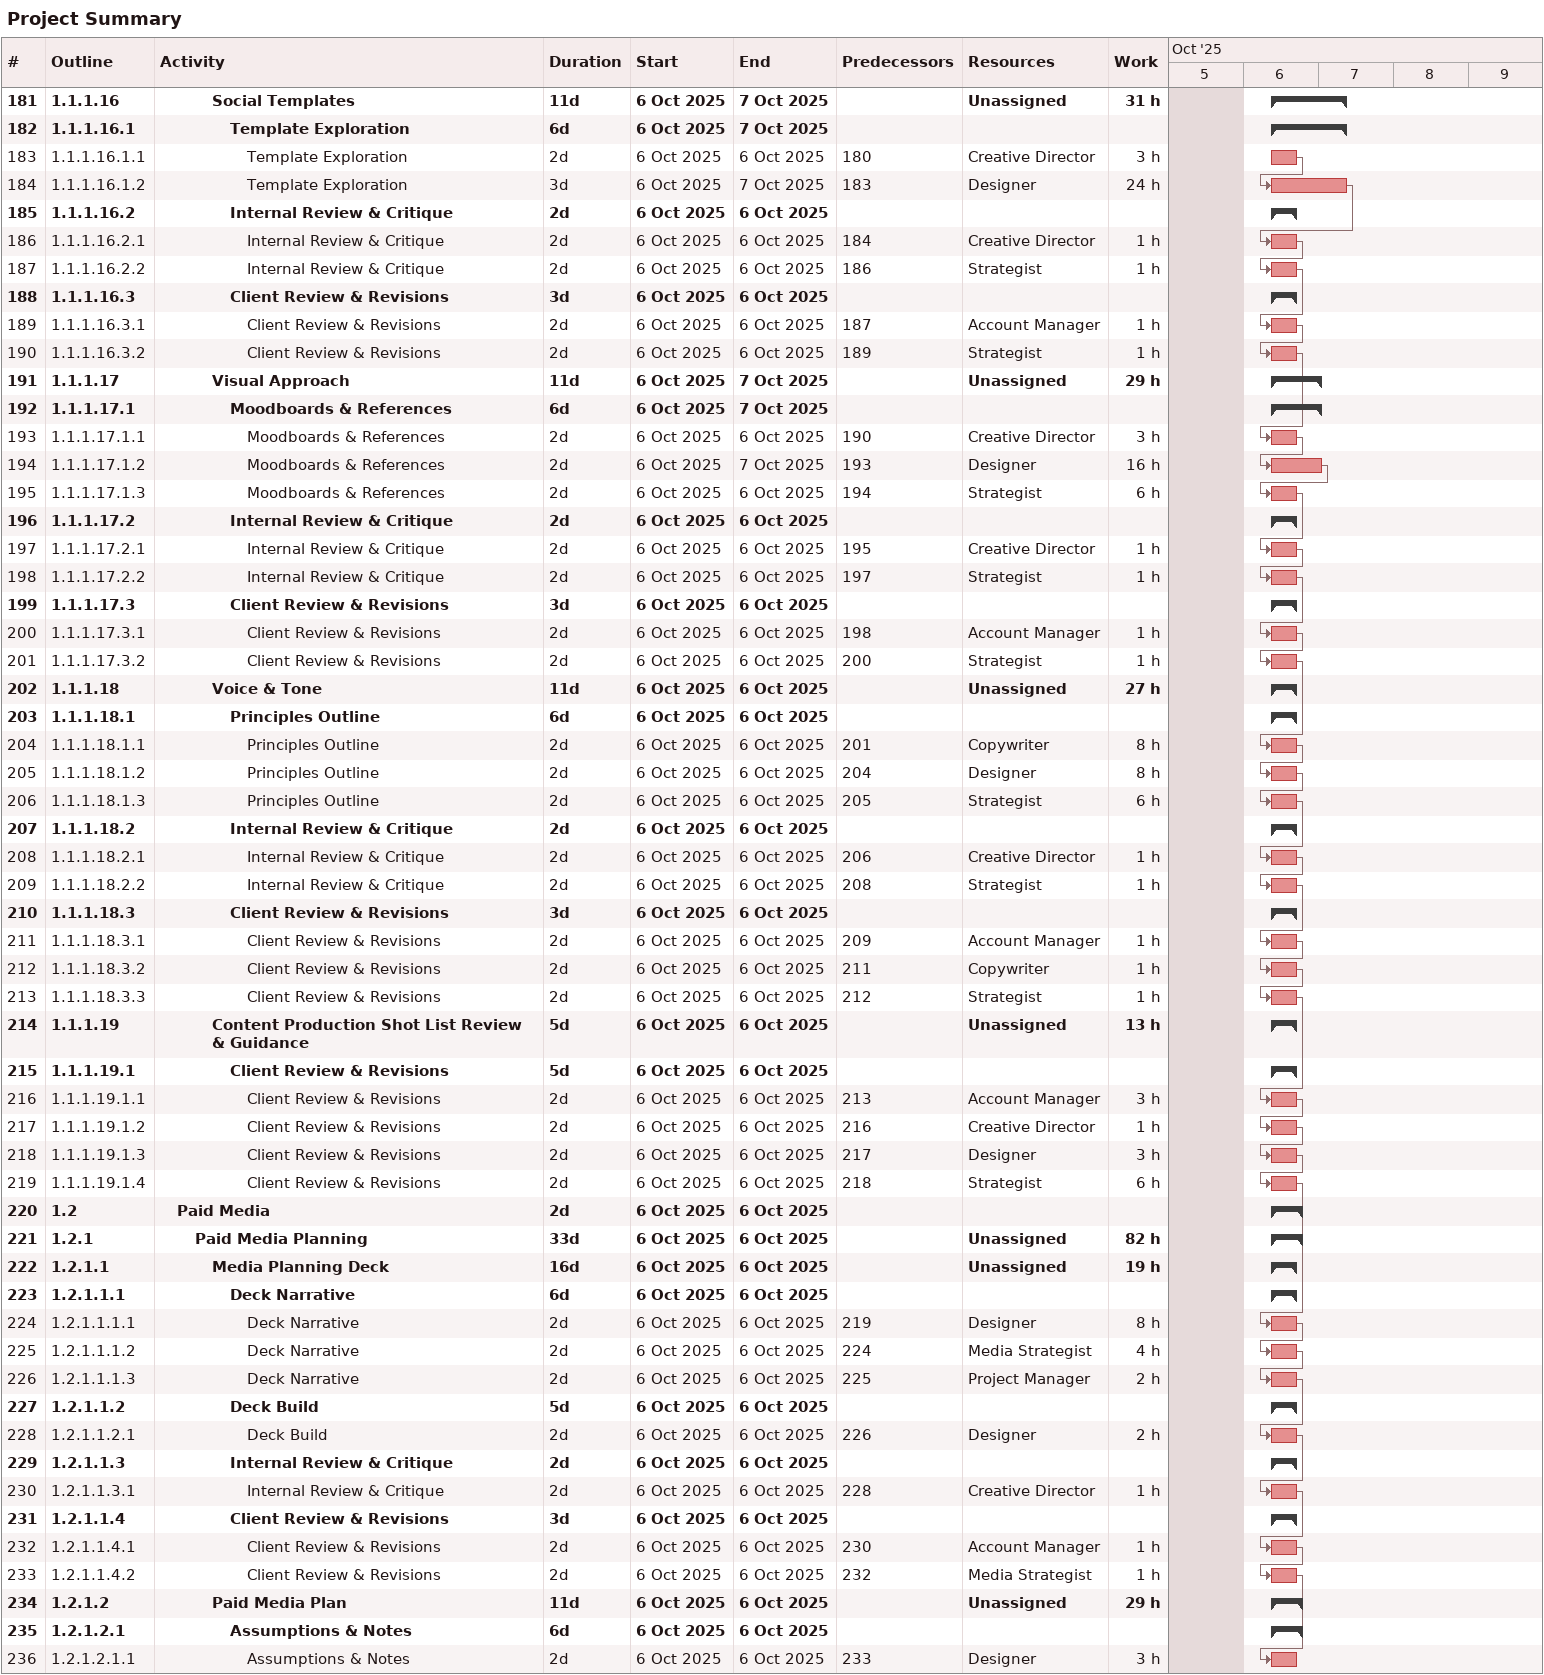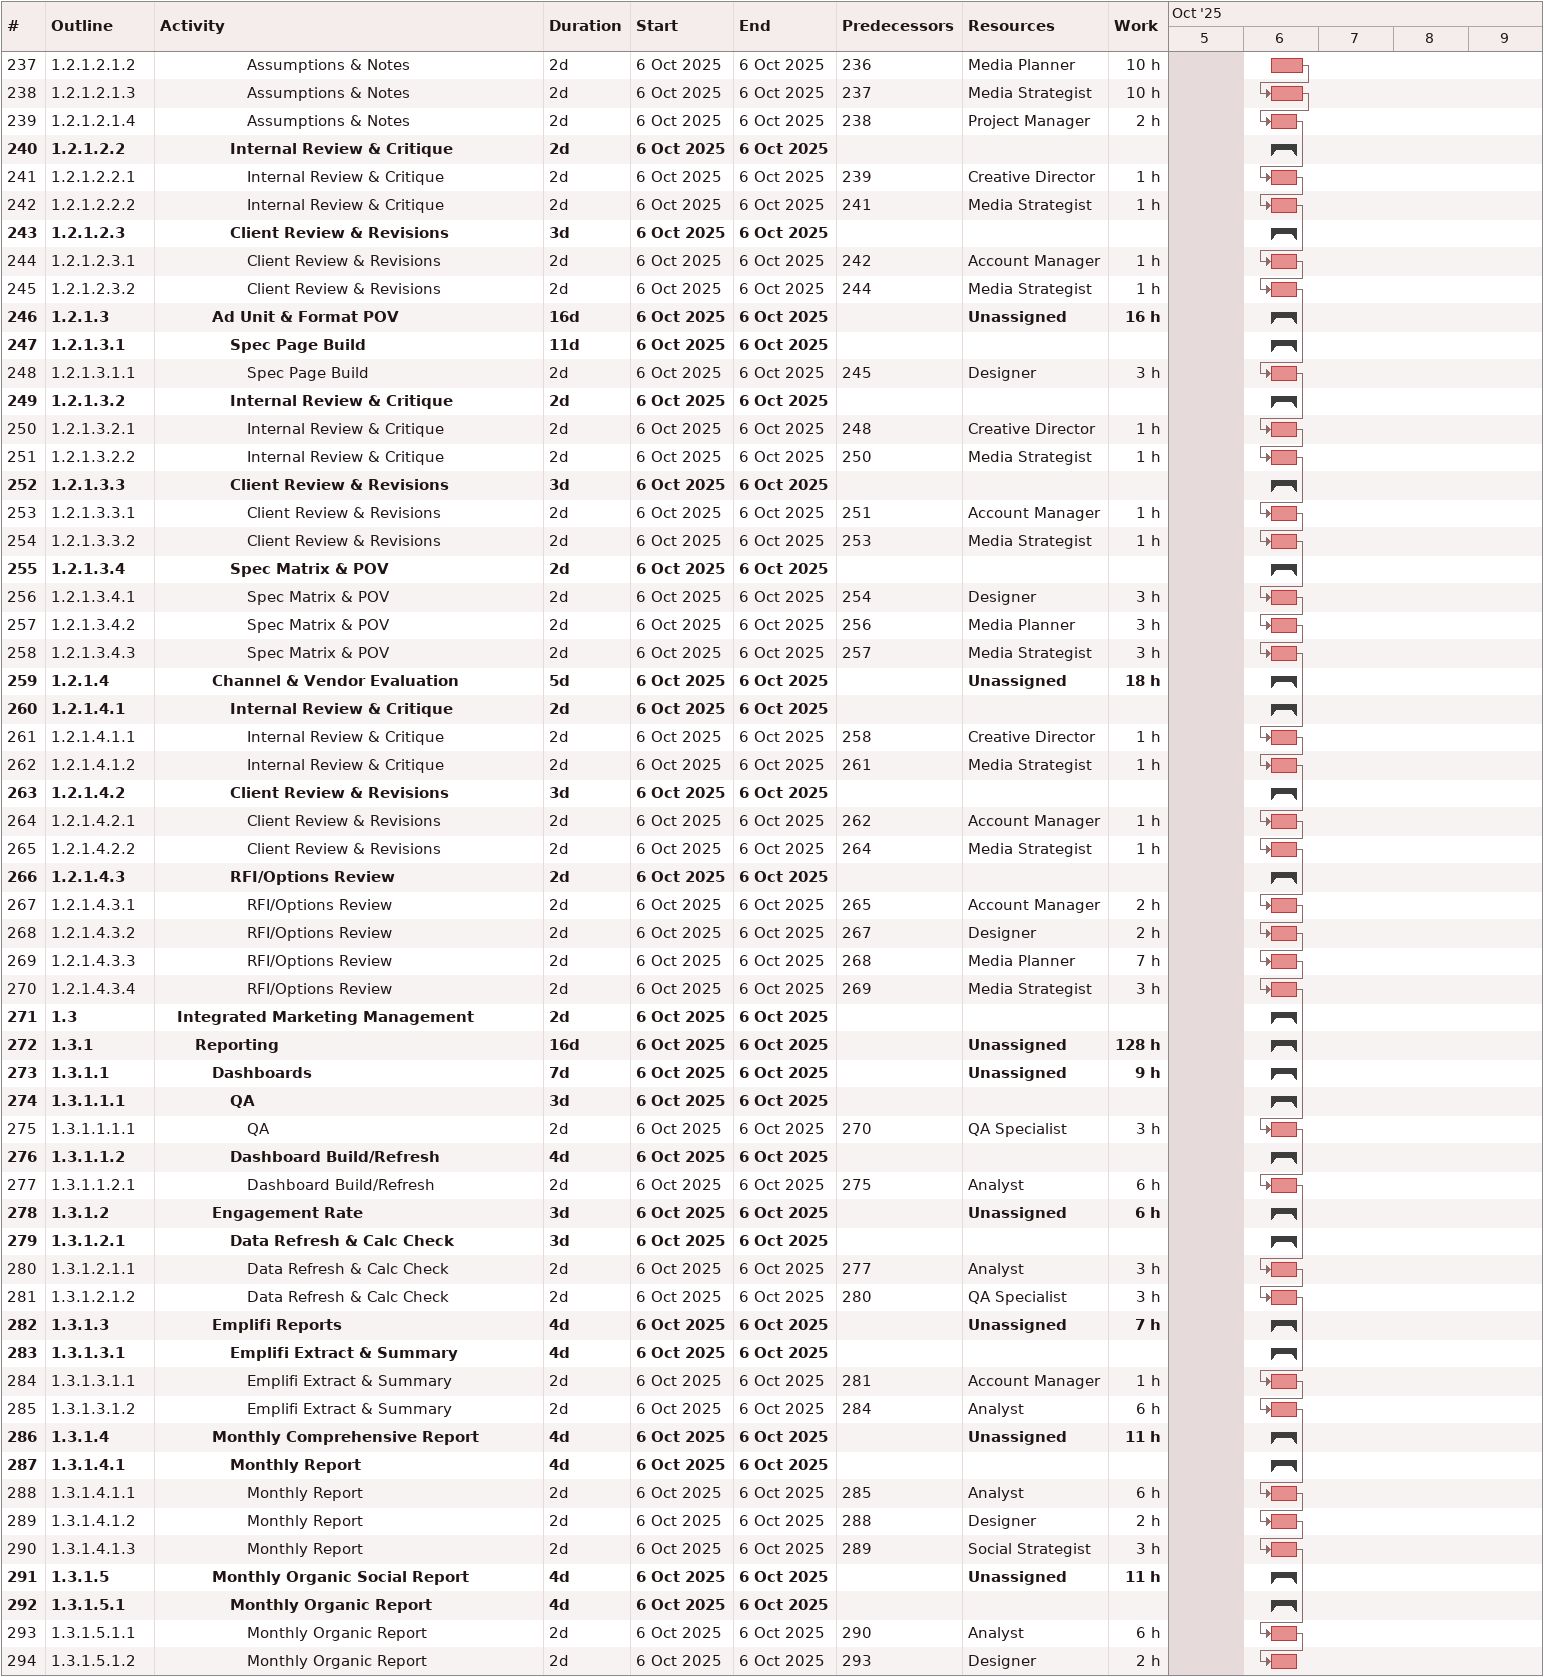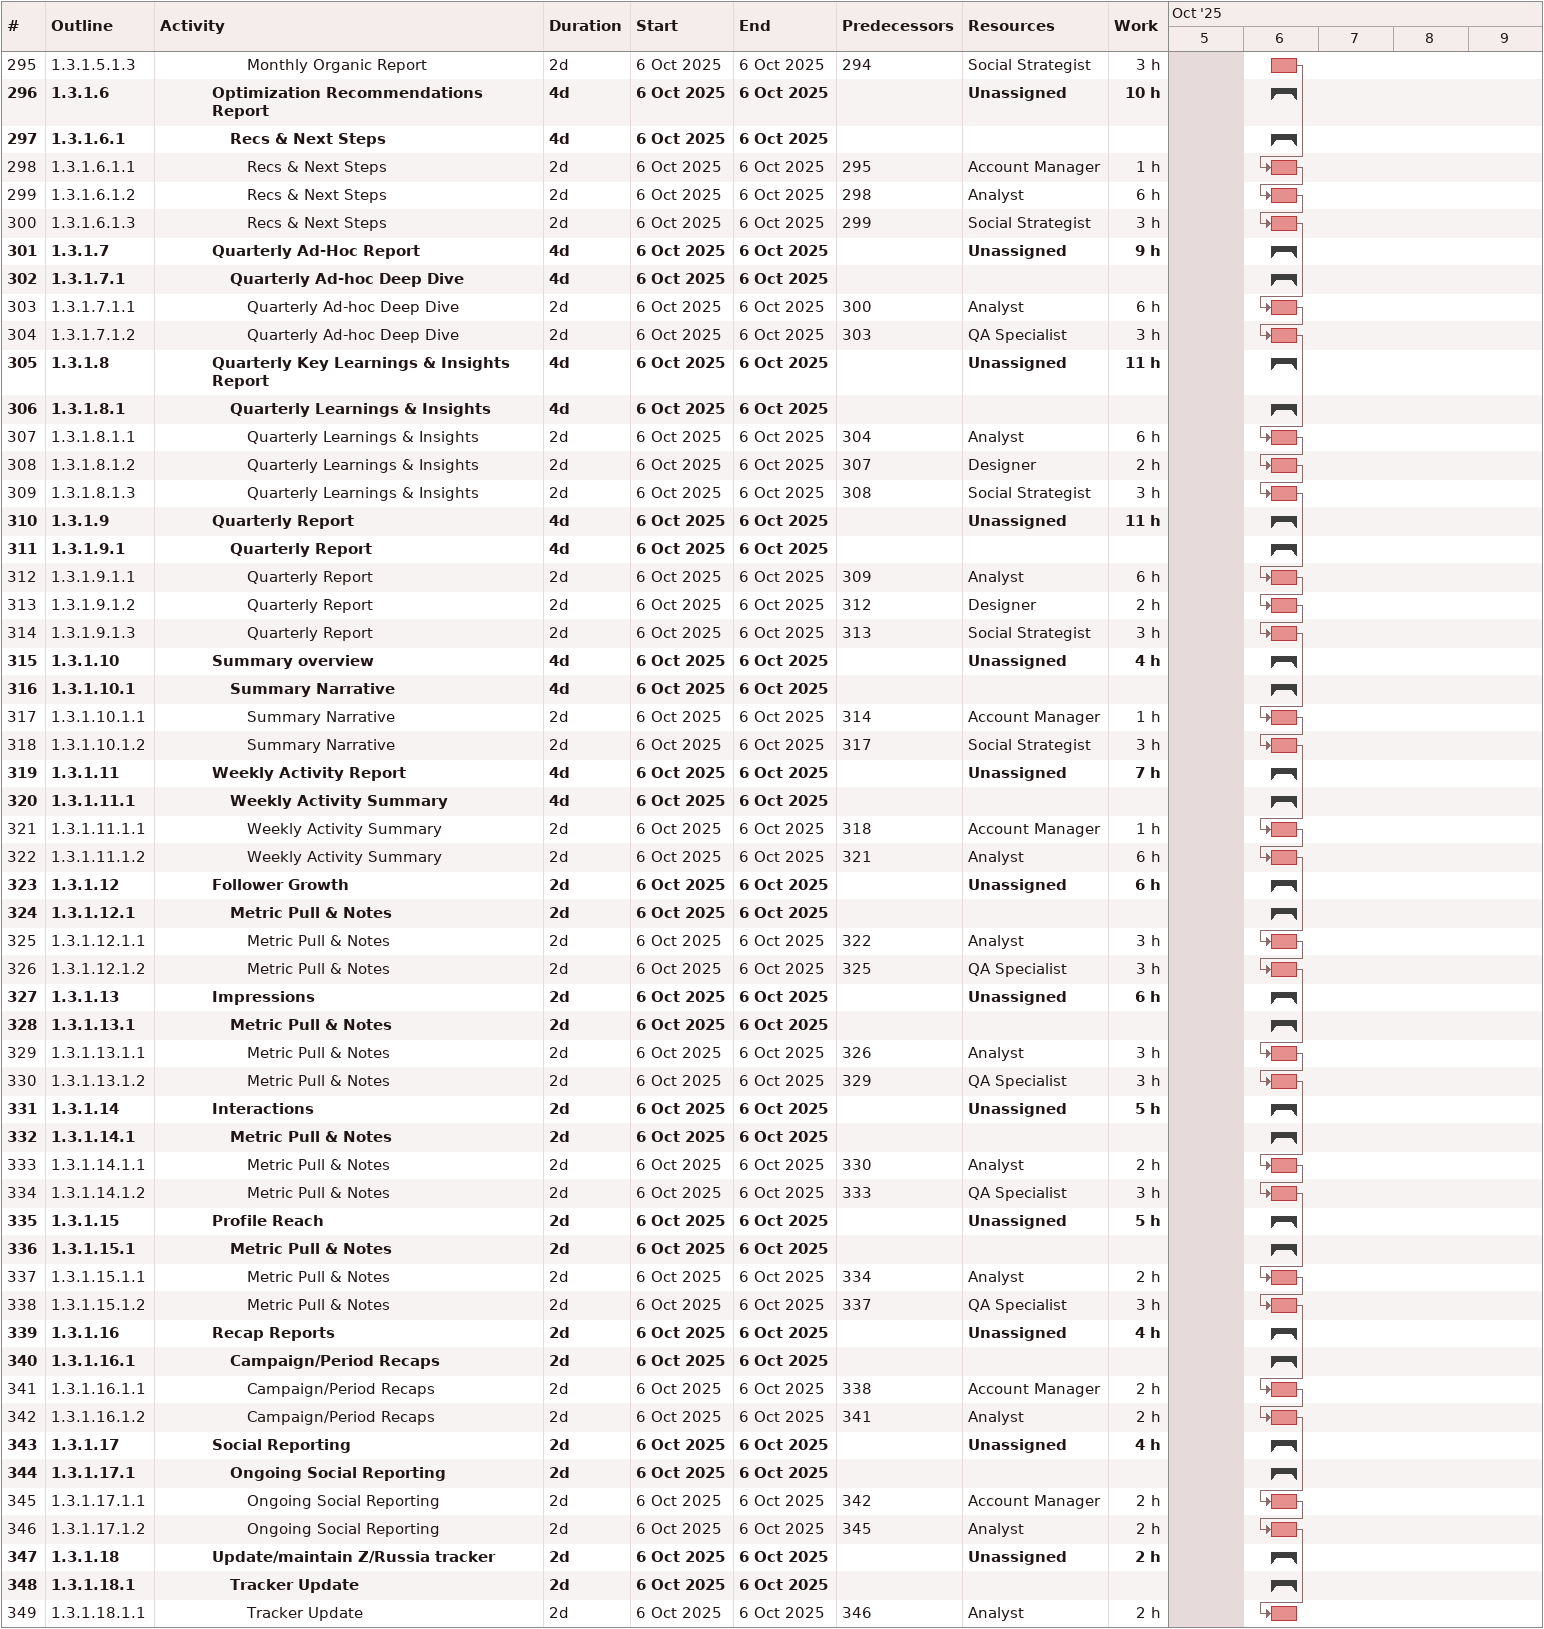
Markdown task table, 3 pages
Project Summary

| ID | WBS | Task | Duration | Start | Finish | Predecessors | Resources | Work (h) |
|---|---|---|---|---|---|---|---|---|
| 181 | 1.1.1.16 | **Social Templates** | 11d | 2025-10-06 | 2025-10-07 |  | Unassigned | 31 |
| 182 | 1.1.1.16.1 | **Template Exploration** | 6d | 2025-10-06 | 2025-10-07 |  |  |  |
| 183 | 1.1.1.16.1.1 | Template Exploration | 2d | 2025-10-06 | 2025-10-06 | 180 | Creative Director | 3 |
| 184 | 1.1.1.16.1.2 | Template Exploration | 3d | 2025-10-06 | 2025-10-07 | 183 | Designer | 24 |
| 185 | 1.1.1.16.2 | **Internal Review & Critique** | 2d | 2025-10-06 | 2025-10-06 |  |  |  |
| 186 | 1.1.1.16.2.1 | Internal Review & Critique | 2d | 2025-10-06 | 2025-10-06 | 184 | Creative Director | 1 |
| 187 | 1.1.1.16.2.2 | Internal Review & Critique | 2d | 2025-10-06 | 2025-10-06 | 186 | Strategist | 1 |
| 188 | 1.1.1.16.3 | **Client Review & Revisions** | 3d | 2025-10-06 | 2025-10-06 |  |  |  |
| 189 | 1.1.1.16.3.1 | Client Review & Revisions | 2d | 2025-10-06 | 2025-10-06 | 187 | Account Manager | 1 |
| 190 | 1.1.1.16.3.2 | Client Review & Revisions | 2d | 2025-10-06 | 2025-10-06 | 189 | Strategist | 1 |
| 191 | 1.1.1.17 | **Visual Approach** | 11d | 2025-10-06 | 2025-10-07 |  | Unassigned | 29 |
| 192 | 1.1.1.17.1 | **Moodboards & References** | 6d | 2025-10-06 | 2025-10-07 |  |  |  |
| 193 | 1.1.1.17.1.1 | Moodboards & References | 2d | 2025-10-06 | 2025-10-06 | 190 | Creative Director | 3 |
| 194 | 1.1.1.17.1.2 | Moodboards & References | 2d | 2025-10-06 | 2025-10-07 | 193 | Designer | 16 |
| 195 | 1.1.1.17.1.3 | Moodboards & References | 2d | 2025-10-06 | 2025-10-06 | 194 | Strategist | 6 |
| 196 | 1.1.1.17.2 | **Internal Review & Critique** | 2d | 2025-10-06 | 2025-10-06 |  |  |  |
| 197 | 1.1.1.17.2.1 | Internal Review & Critique | 2d | 2025-10-06 | 2025-10-06 | 195 | Creative Director | 1 |
| 198 | 1.1.1.17.2.2 | Internal Review & Critique | 2d | 2025-10-06 | 2025-10-06 | 197 | Strategist | 1 |
| 199 | 1.1.1.17.3 | **Client Review & Revisions** | 3d | 2025-10-06 | 2025-10-06 |  |  |  |
| 200 | 1.1.1.17.3.1 | Client Review & Revisions | 2d | 2025-10-06 | 2025-10-06 | 198 | Account Manager | 1 |
| 201 | 1.1.1.17.3.2 | Client Review & Revisions | 2d | 2025-10-06 | 2025-10-06 | 200 | Strategist | 1 |
| 202 | 1.1.1.18 | **Voice & Tone** | 11d | 2025-10-06 | 2025-10-06 |  | Unassigned | 27 |
| 203 | 1.1.1.18.1 | **Principles Outline** | 6d | 2025-10-06 | 2025-10-06 |  |  |  |
| 204 | 1.1.1.18.1.1 | Principles Outline | 2d | 2025-10-06 | 2025-10-06 | 201 | Copywriter | 8 |
| 205 | 1.1.1.18.1.2 | Principles Outline | 2d | 2025-10-06 | 2025-10-06 | 204 | Designer | 8 |
| 206 | 1.1.1.18.1.3 | Principles Outline | 2d | 2025-10-06 | 2025-10-06 | 205 | Strategist | 6 |
| 207 | 1.1.1.18.2 | **Internal Review & Critique** | 2d | 2025-10-06 | 2025-10-06 |  |  |  |
| 208 | 1.1.1.18.2.1 | Internal Review & Critique | 2d | 2025-10-06 | 2025-10-06 | 206 | Creative Director | 1 |
| 209 | 1.1.1.18.2.2 | Internal Review & Critique | 2d | 2025-10-06 | 2025-10-06 | 208 | Strategist | 1 |
| 210 | 1.1.1.18.3 | **Client Review & Revisions** | 3d | 2025-10-06 | 2025-10-06 |  |  |  |
| 211 | 1.1.1.18.3.1 | Client Review & Revisions | 2d | 2025-10-06 | 2025-10-06 | 209 | Account Manager | 1 |
| 212 | 1.1.1.18.3.2 | Client Review & Revisions | 2d | 2025-10-06 | 2025-10-06 | 211 | Copywriter | 1 |
| 213 | 1.1.1.18.3.3 | Client Review & Revisions | 2d | 2025-10-06 | 2025-10-06 | 212 | Strategist | 1 |
| 214 | 1.1.1.19 | **Content Production Shot List Review & Guidance** | 5d | 2025-10-06 | 2025-10-06 |  | Unassigned | 13 |
| 215 | 1.1.1.19.1 | **Client Review & Revisions** | 5d | 2025-10-06 | 2025-10-06 |  |  |  |
| 216 | 1.1.1.19.1.1 | Client Review & Revisions | 2d | 2025-10-06 | 2025-10-06 | 213 | Account Manager | 3 |
| 217 | 1.1.1.19.1.2 | Client Review & Revisions | 2d | 2025-10-06 | 2025-10-06 | 216 | Creative Director | 1 |
| 218 | 1.1.1.19.1.3 | Client Review & Revisions | 2d | 2025-10-06 | 2025-10-06 | 217 | Designer | 3 |
| 219 | 1.1.1.19.1.4 | Client Review & Revisions | 2d | 2025-10-06 | 2025-10-06 | 218 | Strategist | 6 |
| 220 | 1.2 | **Paid Media** | 2d | 2025-10-06 | 2025-10-06 |  |  |  |
| 221 | 1.2.1 | **Paid Media Planning** | 33d | 2025-10-06 | 2025-10-06 |  | Unassigned | 82 |
| 222 | 1.2.1.1 | **Media Planning Deck** | 16d | 2025-10-06 | 2025-10-06 |  | Unassigned | 19 |
| 223 | 1.2.1.1.1 | **Deck Narrative** | 6d | 2025-10-06 | 2025-10-06 |  |  |  |
| 224 | 1.2.1.1.1.1 | Deck Narrative | 2d | 2025-10-06 | 2025-10-06 | 219 | Designer | 8 |
| 225 | 1.2.1.1.1.2 | Deck Narrative | 2d | 2025-10-06 | 2025-10-06 | 224 | Media Strategist | 4 |
| 226 | 1.2.1.1.1.3 | Deck Narrative | 2d | 2025-10-06 | 2025-10-06 | 225 | Project Manager | 2 |
| 227 | 1.2.1.1.2 | **Deck Build** | 5d | 2025-10-06 | 2025-10-06 |  |  |  |
| 228 | 1.2.1.1.2.1 | Deck Build | 2d | 2025-10-06 | 2025-10-06 | 226 | Designer | 2 |
| 229 | 1.2.1.1.3 | **Internal Review & Critique** | 2d | 2025-10-06 | 2025-10-06 |  |  |  |
| 230 | 1.2.1.1.3.1 | Internal Review & Critique | 2d | 2025-10-06 | 2025-10-06 | 228 | Creative Director | 1 |
| 231 | 1.2.1.1.4 | **Client Review & Revisions** | 3d | 2025-10-06 | 2025-10-06 |  |  |  |
| 232 | 1.2.1.1.4.1 | Client Review & Revisions | 2d | 2025-10-06 | 2025-10-06 | 230 | Account Manager | 1 |
| 233 | 1.2.1.1.4.2 | Client Review & Revisions | 2d | 2025-10-06 | 2025-10-06 | 232 | Media Strategist | 1 |
| 234 | 1.2.1.2 | **Paid Media Plan** | 11d | 2025-10-06 | 2025-10-06 |  | Unassigned | 29 |
| 235 | 1.2.1.2.1 | **Assumptions & Notes** | 6d | 2025-10-06 | 2025-10-06 |  |  |  |
| 236 | 1.2.1.2.1.1 | Assumptions & Notes | 2d | 2025-10-06 | 2025-10-06 | 233 | Designer | 3 |
| 237 | 1.2.1.2.1.2 | Assumptions & Notes | 2d | 2025-10-06 | 2025-10-06 | 236 | Media Planner | 10 |
| 238 | 1.2.1.2.1.3 | Assumptions & Notes | 2d | 2025-10-06 | 2025-10-06 | 237 | Media Strategist | 10 |
| 239 | 1.2.1.2.1.4 | Assumptions & Notes | 2d | 2025-10-06 | 2025-10-06 | 238 | Project Manager | 2 |
| 240 | 1.2.1.2.2 | **Internal Review & Critique** | 2d | 2025-10-06 | 2025-10-06 |  |  |  |
| 241 | 1.2.1.2.2.1 | Internal Review & Critique | 2d | 2025-10-06 | 2025-10-06 | 239 | Creative Director | 1 |
| 242 | 1.2.1.2.2.2 | Internal Review & Critique | 2d | 2025-10-06 | 2025-10-06 | 241 | Media Strategist | 1 |
| 243 | 1.2.1.2.3 | **Client Review & Revisions** | 3d | 2025-10-06 | 2025-10-06 |  |  |  |
| 244 | 1.2.1.2.3.1 | Client Review & Revisions | 2d | 2025-10-06 | 2025-10-06 | 242 | Account Manager | 1 |
| 245 | 1.2.1.2.3.2 | Client Review & Revisions | 2d | 2025-10-06 | 2025-10-06 | 244 | Media Strategist | 1 |
| 246 | 1.2.1.3 | **Ad Unit & Format POV** | 16d | 2025-10-06 | 2025-10-06 |  | Unassigned | 16 |
| 247 | 1.2.1.3.1 | **Spec Page Build** | 11d | 2025-10-06 | 2025-10-06 |  |  |  |
| 248 | 1.2.1.3.1.1 | Spec Page Build | 2d | 2025-10-06 | 2025-10-06 | 245 | Designer | 3 |
| 249 | 1.2.1.3.2 | **Internal Review & Critique** | 2d | 2025-10-06 | 2025-10-06 |  |  |  |
| 250 | 1.2.1.3.2.1 | Internal Review & Critique | 2d | 2025-10-06 | 2025-10-06 | 248 | Creative Director | 1 |
| 251 | 1.2.1.3.2.2 | Internal Review & Critique | 2d | 2025-10-06 | 2025-10-06 | 250 | Media Strategist | 1 |
| 252 | 1.2.1.3.3 | **Client Review & Revisions** | 3d | 2025-10-06 | 2025-10-06 |  |  |  |
| 253 | 1.2.1.3.3.1 | Client Review & Revisions | 2d | 2025-10-06 | 2025-10-06 | 251 | Account Manager | 1 |
| 254 | 1.2.1.3.3.2 | Client Review & Revisions | 2d | 2025-10-06 | 2025-10-06 | 253 | Media Strategist | 1 |
| 255 | 1.2.1.3.4 | **Spec Matrix & POV** | 2d | 2025-10-06 | 2025-10-06 |  |  |  |
| 256 | 1.2.1.3.4.1 | Spec Matrix & POV | 2d | 2025-10-06 | 2025-10-06 | 254 | Designer | 3 |
| 257 | 1.2.1.3.4.2 | Spec Matrix & POV | 2d | 2025-10-06 | 2025-10-06 | 256 | Media Planner | 3 |
| 258 | 1.2.1.3.4.3 | Spec Matrix & POV | 2d | 2025-10-06 | 2025-10-06 | 257 | Media Strategist | 3 |
| 259 | 1.2.1.4 | **Channel & Vendor Evaluation** | 5d | 2025-10-06 | 2025-10-06 |  | Unassigned | 18 |
| 260 | 1.2.1.4.1 | **Internal Review & Critique** | 2d | 2025-10-06 | 2025-10-06 |  |  |  |
| 261 | 1.2.1.4.1.1 | Internal Review & Critique | 2d | 2025-10-06 | 2025-10-06 | 258 | Creative Director | 1 |
| 262 | 1.2.1.4.1.2 | Internal Review & Critique | 2d | 2025-10-06 | 2025-10-06 | 261 | Media Strategist | 1 |
| 263 | 1.2.1.4.2 | **Client Review & Revisions** | 3d | 2025-10-06 | 2025-10-06 |  |  |  |
| 264 | 1.2.1.4.2.1 | Client Review & Revisions | 2d | 2025-10-06 | 2025-10-06 | 262 | Account Manager | 1 |
| 265 | 1.2.1.4.2.2 | Client Review & Revisions | 2d | 2025-10-06 | 2025-10-06 | 264 | Media Strategist | 1 |
| 266 | 1.2.1.4.3 | **RFI/Options Review** | 2d | 2025-10-06 | 2025-10-06 |  |  |  |
| 267 | 1.2.1.4.3.1 | RFI/Options Review | 2d | 2025-10-06 | 2025-10-06 | 265 | Account Manager | 2 |
| 268 | 1.2.1.4.3.2 | RFI/Options Review | 2d | 2025-10-06 | 2025-10-06 | 267 | Designer | 2 |
| 269 | 1.2.1.4.3.3 | RFI/Options Review | 2d | 2025-10-06 | 2025-10-06 | 268 | Media Planner | 7 |
| 270 | 1.2.1.4.3.4 | RFI/Options Review | 2d | 2025-10-06 | 2025-10-06 | 269 | Media Strategist | 3 |
| 271 | 1.3 | **Integrated Marketing Management** | 2d | 2025-10-06 | 2025-10-06 |  |  |  |
| 272 | 1.3.1 | **Reporting** | 16d | 2025-10-06 | 2025-10-06 |  | Unassigned | 128 |
| 273 | 1.3.1.1 | **Dashboards** | 7d | 2025-10-06 | 2025-10-06 |  | Unassigned | 9 |
| 274 | 1.3.1.1.1 | **QA** | 3d | 2025-10-06 | 2025-10-06 |  |  |  |
| 275 | 1.3.1.1.1.1 | QA | 2d | 2025-10-06 | 2025-10-06 | 270 | QA Specialist | 3 |
| 276 | 1.3.1.1.2 | **Dashboard Build/Refresh** | 4d | 2025-10-06 | 2025-10-06 |  |  |  |
| 277 | 1.3.1.1.2.1 | Dashboard Build/Refresh | 2d | 2025-10-06 | 2025-10-06 | 275 | Analyst | 6 |
| 278 | 1.3.1.2 | **Engagement Rate** | 3d | 2025-10-06 | 2025-10-06 |  | Unassigned | 6 |
| 279 | 1.3.1.2.1 | **Data Refresh & Calc Check** | 3d | 2025-10-06 | 2025-10-06 |  |  |  |
| 280 | 1.3.1.2.1.1 | Data Refresh & Calc Check | 2d | 2025-10-06 | 2025-10-06 | 277 | Analyst | 3 |
| 281 | 1.3.1.2.1.2 | Data Refresh & Calc Check | 2d | 2025-10-06 | 2025-10-06 | 280 | QA Specialist | 3 |
| 282 | 1.3.1.3 | **Emplifi Reports** | 4d | 2025-10-06 | 2025-10-06 |  | Unassigned | 7 |
| 283 | 1.3.1.3.1 | **Emplifi Extract & Summary** | 4d | 2025-10-06 | 2025-10-06 |  |  |  |
| 284 | 1.3.1.3.1.1 | Emplifi Extract & Summary | 2d | 2025-10-06 | 2025-10-06 | 281 | Account Manager | 1 |
| 285 | 1.3.1.3.1.2 | Emplifi Extract & Summary | 2d | 2025-10-06 | 2025-10-06 | 284 | Analyst | 6 |
| 286 | 1.3.1.4 | **Monthly Comprehensive Report** | 4d | 2025-10-06 | 2025-10-06 |  | Unassigned | 11 |
| 287 | 1.3.1.4.1 | **Monthly Report** | 4d | 2025-10-06 | 2025-10-06 |  |  |  |
| 288 | 1.3.1.4.1.1 | Monthly Report | 2d | 2025-10-06 | 2025-10-06 | 285 | Analyst | 6 |
| 289 | 1.3.1.4.1.2 | Monthly Report | 2d | 2025-10-06 | 2025-10-06 | 288 | Designer | 2 |
| 290 | 1.3.1.4.1.3 | Monthly Report | 2d | 2025-10-06 | 2025-10-06 | 289 | Social Strategist | 3 |
| 291 | 1.3.1.5 | **Monthly Organic Social Report** | 4d | 2025-10-06 | 2025-10-06 |  | Unassigned | 11 |
| 292 | 1.3.1.5.1 | **Monthly Organic Report** | 4d | 2025-10-06 | 2025-10-06 |  |  |  |
| 293 | 1.3.1.5.1.1 | Monthly Organic Report | 2d | 2025-10-06 | 2025-10-06 | 290 | Analyst | 6 |
| 294 | 1.3.1.5.1.2 | Monthly Organic Report | 2d | 2025-10-06 | 2025-10-06 | 293 | Designer | 2 |
| 295 | 1.3.1.5.1.3 | Monthly Organic Report | 2d | 2025-10-06 | 2025-10-06 | 294 | Social Strategist | 3 |
| 296 | 1.3.1.6 | **Optimization Recommendations Report** | 4d | 2025-10-06 | 2025-10-06 |  | Unassigned | 10 |
| 297 | 1.3.1.6.1 | **Recs & Next Steps** | 4d | 2025-10-06 | 2025-10-06 |  |  |  |
| 298 | 1.3.1.6.1.1 | Recs & Next Steps | 2d | 2025-10-06 | 2025-10-06 | 295 | Account Manager | 1 |
| 299 | 1.3.1.6.1.2 | Recs & Next Steps | 2d | 2025-10-06 | 2025-10-06 | 298 | Analyst | 6 |
| 300 | 1.3.1.6.1.3 | Recs & Next Steps | 2d | 2025-10-06 | 2025-10-06 | 299 | Social Strategist | 3 |
| 301 | 1.3.1.7 | **Quarterly Ad-Hoc Report** | 4d | 2025-10-06 | 2025-10-06 |  | Unassigned | 9 |
| 302 | 1.3.1.7.1 | **Quarterly Ad-hoc Deep Dive** | 4d | 2025-10-06 | 2025-10-06 |  |  |  |
| 303 | 1.3.1.7.1.1 | Quarterly Ad-hoc Deep Dive | 2d | 2025-10-06 | 2025-10-06 | 300 | Analyst | 6 |
| 304 | 1.3.1.7.1.2 | Quarterly Ad-hoc Deep Dive | 2d | 2025-10-06 | 2025-10-06 | 303 | QA Specialist | 3 |
| 305 | 1.3.1.8 | **Quarterly Key Learnings & Insights Report** | 4d | 2025-10-06 | 2025-10-06 |  | Unassigned | 11 |
| 306 | 1.3.1.8.1 | **Quarterly Learnings & Insights** | 4d | 2025-10-06 | 2025-10-06 |  |  |  |
| 307 | 1.3.1.8.1.1 | Quarterly Learnings & Insights | 2d | 2025-10-06 | 2025-10-06 | 304 | Analyst | 6 |
| 308 | 1.3.1.8.1.2 | Quarterly Learnings & Insights | 2d | 2025-10-06 | 2025-10-06 | 307 | Designer | 2 |
| 309 | 1.3.1.8.1.3 | Quarterly Learnings & Insights | 2d | 2025-10-06 | 2025-10-06 | 308 | Social Strategist | 3 |
| 310 | 1.3.1.9 | **Quarterly Report** | 4d | 2025-10-06 | 2025-10-06 |  | Unassigned | 11 |
| 311 | 1.3.1.9.1 | **Quarterly Report** | 4d | 2025-10-06 | 2025-10-06 |  |  |  |
| 312 | 1.3.1.9.1.1 | Quarterly Report | 2d | 2025-10-06 | 2025-10-06 | 309 | Analyst | 6 |
| 313 | 1.3.1.9.1.2 | Quarterly Report | 2d | 2025-10-06 | 2025-10-06 | 312 | Designer | 2 |
| 314 | 1.3.1.9.1.3 | Quarterly Report | 2d | 2025-10-06 | 2025-10-06 | 313 | Social Strategist | 3 |
| 315 | 1.3.1.10 | **Summary overview** | 4d | 2025-10-06 | 2025-10-06 |  | Unassigned | 4 |
| 316 | 1.3.1.10.1 | **Summary Narrative** | 4d | 2025-10-06 | 2025-10-06 |  |  |  |
| 317 | 1.3.1.10.1.1 | Summary Narrative | 2d | 2025-10-06 | 2025-10-06 | 314 | Account Manager | 1 |
| 318 | 1.3.1.10.1.2 | Summary Narrative | 2d | 2025-10-06 | 2025-10-06 | 317 | Social Strategist | 3 |
| 319 | 1.3.1.11 | **Weekly Activity Report** | 4d | 2025-10-06 | 2025-10-06 |  | Unassigned | 7 |
| 320 | 1.3.1.11.1 | **Weekly Activity Summary** | 4d | 2025-10-06 | 2025-10-06 |  |  |  |
| 321 | 1.3.1.11.1.1 | Weekly Activity Summary | 2d | 2025-10-06 | 2025-10-06 | 318 | Account Manager | 1 |
| 322 | 1.3.1.11.1.2 | Weekly Activity Summary | 2d | 2025-10-06 | 2025-10-06 | 321 | Analyst | 6 |
| 323 | 1.3.1.12 | **Follower Growth** | 2d | 2025-10-06 | 2025-10-06 |  | Unassigned | 6 |
| 324 | 1.3.1.12.1 | **Metric Pull & Notes** | 2d | 2025-10-06 | 2025-10-06 |  |  |  |
| 325 | 1.3.1.12.1.1 | Metric Pull & Notes | 2d | 2025-10-06 | 2025-10-06 | 322 | Analyst | 3 |
| 326 | 1.3.1.12.1.2 | Metric Pull & Notes | 2d | 2025-10-06 | 2025-10-06 | 325 | QA Specialist | 3 |
| 327 | 1.3.1.13 | **Impressions** | 2d | 2025-10-06 | 2025-10-06 |  | Unassigned | 6 |
| 328 | 1.3.1.13.1 | **Metric Pull & Notes** | 2d | 2025-10-06 | 2025-10-06 |  |  |  |
| 329 | 1.3.1.13.1.1 | Metric Pull & Notes | 2d | 2025-10-06 | 2025-10-06 | 326 | Analyst | 3 |
| 330 | 1.3.1.13.1.2 | Metric Pull & Notes | 2d | 2025-10-06 | 2025-10-06 | 329 | QA Specialist | 3 |
| 331 | 1.3.1.14 | **Interactions** | 2d | 2025-10-06 | 2025-10-06 |  | Unassigned | 5 |
| 332 | 1.3.1.14.1 | **Metric Pull & Notes** | 2d | 2025-10-06 | 2025-10-06 |  |  |  |
| 333 | 1.3.1.14.1.1 | Metric Pull & Notes | 2d | 2025-10-06 | 2025-10-06 | 330 | Analyst | 2 |
| 334 | 1.3.1.14.1.2 | Metric Pull & Notes | 2d | 2025-10-06 | 2025-10-06 | 333 | QA Specialist | 3 |
| 335 | 1.3.1.15 | **Profile Reach** | 2d | 2025-10-06 | 2025-10-06 |  | Unassigned | 5 |
| 336 | 1.3.1.15.1 | **Metric Pull & Notes** | 2d | 2025-10-06 | 2025-10-06 |  |  |  |
| 337 | 1.3.1.15.1.1 | Metric Pull & Notes | 2d | 2025-10-06 | 2025-10-06 | 334 | Analyst | 2 |
| 338 | 1.3.1.15.1.2 | Metric Pull & Notes | 2d | 2025-10-06 | 2025-10-06 | 337 | QA Specialist | 3 |
| 339 | 1.3.1.16 | **Recap Reports** | 2d | 2025-10-06 | 2025-10-06 |  | Unassigned | 4 |
| 340 | 1.3.1.16.1 | **Campaign/Period Recaps** | 2d | 2025-10-06 | 2025-10-06 |  |  |  |
| 341 | 1.3.1.16.1.1 | Campaign/Period Recaps | 2d | 2025-10-06 | 2025-10-06 | 338 | Account Manager | 2 |
| 342 | 1.3.1.16.1.2 | Campaign/Period Recaps | 2d | 2025-10-06 | 2025-10-06 | 341 | Analyst | 2 |
| 343 | 1.3.1.17 | **Social Reporting** | 2d | 2025-10-06 | 2025-10-06 |  | Unassigned | 4 |
| 344 | 1.3.1.17.1 | **Ongoing Social Reporting** | 2d | 2025-10-06 | 2025-10-06 |  |  |  |
| 345 | 1.3.1.17.1.1 | Ongoing Social Reporting | 2d | 2025-10-06 | 2025-10-06 | 342 | Account Manager | 2 |
| 346 | 1.3.1.17.1.2 | Ongoing Social Reporting | 2d | 2025-10-06 | 2025-10-06 | 345 | Analyst | 2 |
| 347 | 1.3.1.18 | **Update/maintain Z/Russia tracker** | 2d | 2025-10-06 | 2025-10-06 |  | Unassigned | 2 |
| 348 | 1.3.1.18.1 | **Tracker Update** | 2d | 2025-10-06 | 2025-10-06 |  |  |  |
| 349 | 1.3.1.18.1.1 | Tracker Update | 2d | 2025-10-06 | 2025-10-06 | 346 | Analyst | 2 |
